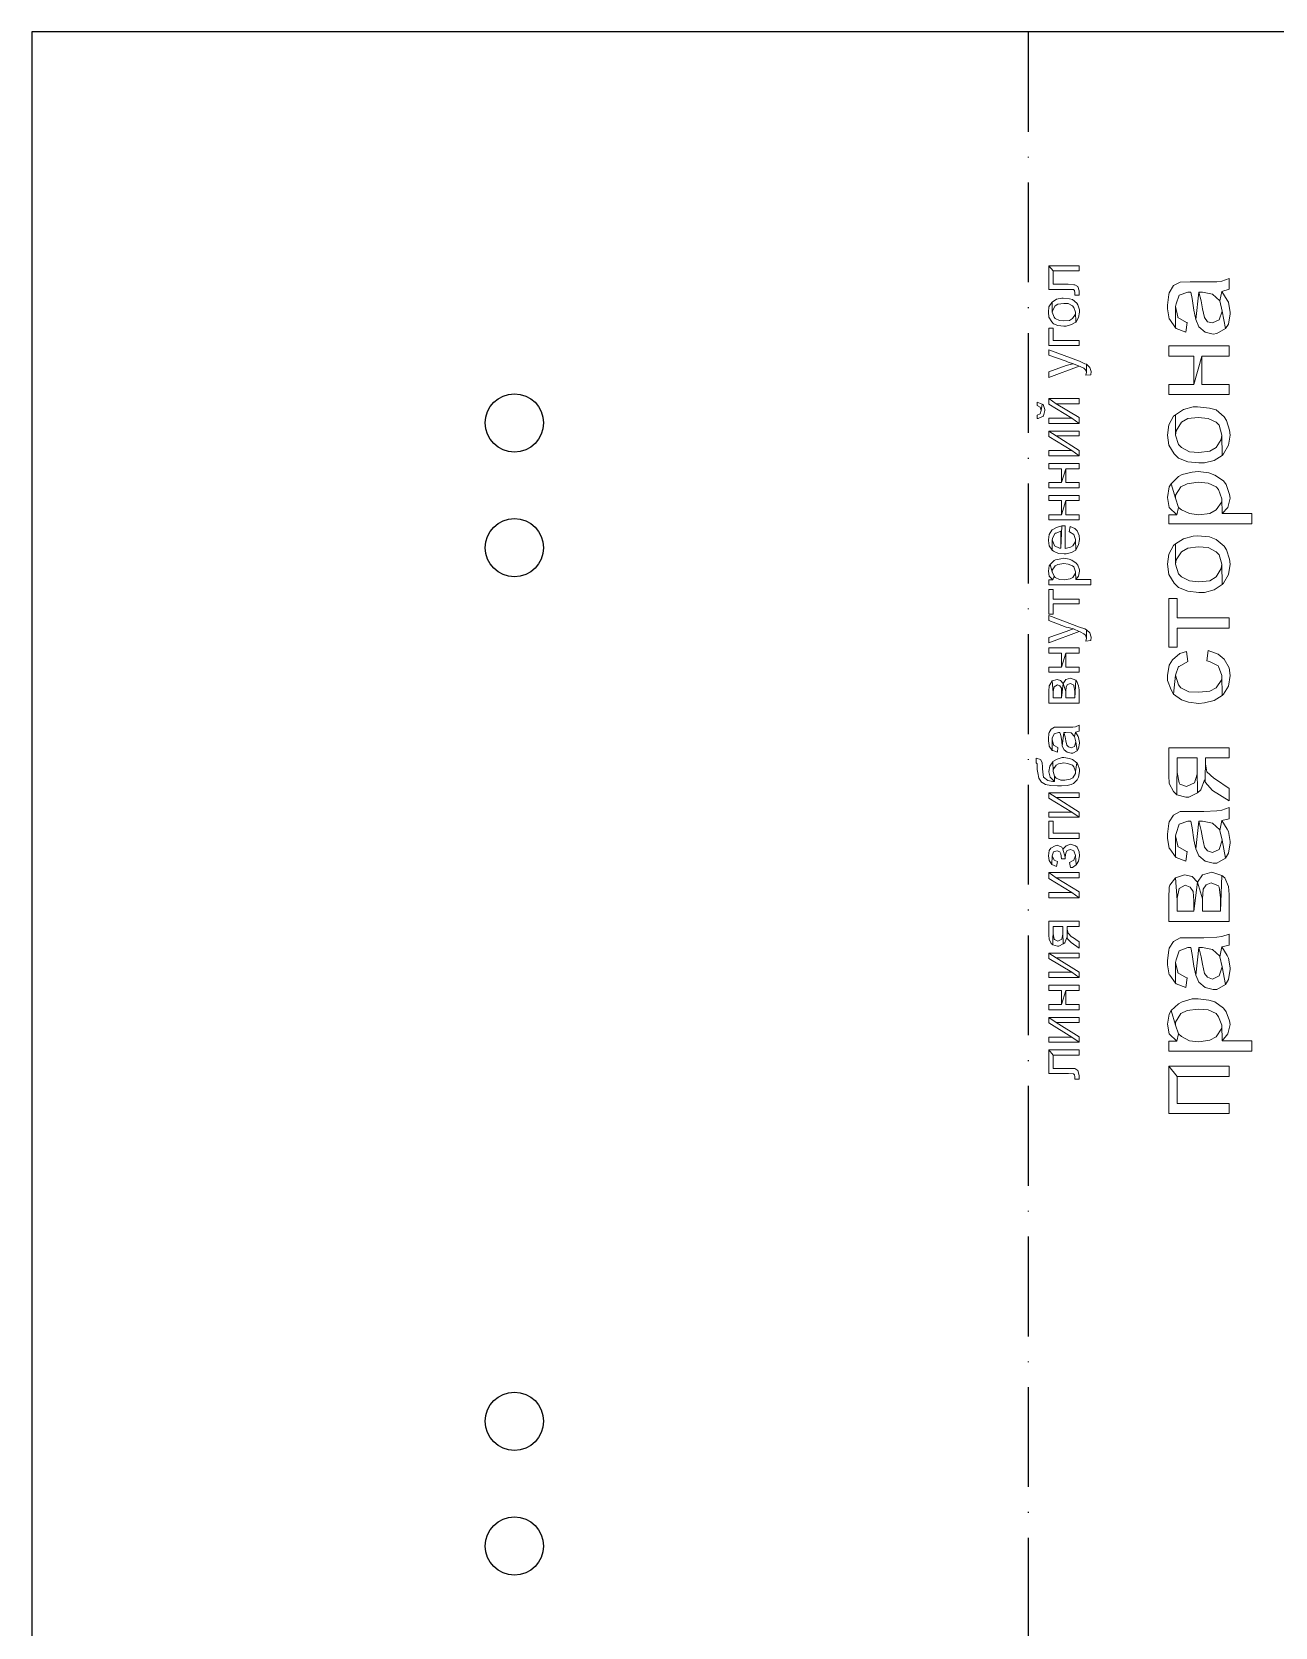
# Model space of a CAD drawing. Header units: millimetres. Extents: x -999 to 572, y 278 to 1201.
# Drawn here: x -317 to -167.6, y 804.3 to 996 of the extents above; entities that cross this region are included whole.
import ezdxf

# ---------------------------------------------------------------- set-up
doc = ezdxf.new("R2010")
doc.units = ezdxf.units.MM
doc.header["$MEASUREMENT"] = 0
doc.linetypes.add('ACAD_ISO10W100', pattern=[18, 12, -3, 0, -3])
doc.layers.add('Drawing', color=30, linetype='Continuous')

msp = doc.modelspace()

# ---------------------------------------------------------------- linework, layer by layer
at = {"color": 0}
msp.add_lwpolyline([(-317, 996), (-317, 670), (-19, 670), (-19, 996)], close=True, dxfattribs=at)
for centre in [(-259, 949), (-259, 934), (-259, 829), (-259, 814)]:
    msp.add_circle(centre, 3.5)
at = {"layer": 'Drawing', "linetype": 'ACAD_ISO10W100'}
msp.add_line((-197.25, 996), (-197.25, 670), dxfattribs=at)
at = {"layer": 'Drawing', "color": 30, "lineweight": 0}
for points in [[(-194.77, 967.87), (-194.77, 965.03), (-192.39, 965.03), (-191.81, 965.03), (-191.7, 964.92), (-191.64, 964.63), (-191.64, 964.34), (-191.12, 964.34), (-191.12, 964.86), (-191.29, 965.38), (-191.64, 965.61), (-191.76, 965.61), (-192.45, 965.67), (-194.24, 965.67), (-194.24, 967.29)], [(-194.77, 967.87), (-194.24, 967.29), (-191.12, 967.29), (-191.12, 967.87)], [(-180.51, 963.16), (-180.51, 962.71), (-180.29, 961.53), (-180.22, 961.45), (-179.55, 960.42), (-179.55, 963.01), (-179.47, 963.31), (-179.1, 964.34), (-178.07, 964.71), (-177.7, 964.71), (-177.55, 963.97), (-177.32, 962.57), (-177.1, 961.45), (-176.73, 964.71), (-176.29, 964.71), (-176.29, 964.71), (-175.1, 964.49), (-174.21, 963.68), (-174.21, 963.68), (-173.99, 964.79), (-173.1, 965.09), (-173.1, 966.35), (-173.99, 966.05), (-174.58, 965.97), (-176.14, 965.97), (-177.77, 965.97), (-178.96, 965.9), (-179.77, 965.53), (-180.29, 964.64), (-180.36, 964.42)], [(-177.1, 961.45), (-176.73, 960.56), (-175.99, 959.9), (-175.03, 959.68), (-174.58, 959.75), (-173.54, 960.34), (-173.92, 962.42), (-174.29, 961.38), (-175.1, 961.01), (-175.69, 961.16), (-176.06, 961.68), (-176.29, 962.71), (-176.44, 963.68), (-176.73, 964.71)], [(-174.21, 963.68), (-173.92, 962.42), (-173.54, 960.34), (-173.17, 960.86), (-172.95, 962.12), (-172.95, 962.27), (-173.17, 963.53), (-173.32, 963.75), (-173.99, 964.79)], [(-194.82, 962.31), (-194.77, 961.73), (-194.42, 961.15), (-194.19, 960.92), (-193.67, 960.69), (-192.97, 960.63), (-192.68, 960.63), (-192.05, 960.81), (-191.52, 961.1), (-191.58, 962.31), (-191.58, 962.08), (-191.93, 961.56), (-192.28, 961.33), (-192.97, 961.27), (-193.49, 961.33), (-194.01, 961.56), (-194.13, 961.73), (-194.36, 962.31), (-194.36, 963.53), (-194.42, 963.47), (-194.77, 962.95)], [(-194.36, 963.53), (-194.36, 962.31), (-194.3, 962.54), (-194.01, 963.06), (-193.67, 963.29), (-192.97, 963.35), (-192.45, 963.35), (-191.93, 963.06), (-191.76, 962.89), (-191.58, 962.31), (-191.52, 961.1), (-191.47, 961.15), (-191.18, 961.67), (-191.06, 962.31), (-191.06, 962.6), (-191.29, 963.18), (-191.41, 963.41), (-191.93, 963.82), (-192.28, 963.93), (-193.03, 963.99), (-193.2, 963.99), (-193.84, 963.87)], [(-179.55, 960.42), (-179.47, 960.34), (-178.29, 959.9), (-178.14, 961.08), (-178.21, 961.08), (-179.25, 961.68), (-179.25, 961.75), (-179.55, 963.01)], [(-194.77, 960.4), (-194.77, 958.32), (-191.12, 958.32), (-191.12, 958.9), (-194.24, 958.9), (-194.24, 960.4)], [(-194.77, 957.8), (-194.77, 957.16), (-192.68, 956.41), (-192.45, 956.29), (-191.81, 956.12), (-191.12, 955.83), (-191, 955.77), (-190.54, 955.6), (-190.37, 955.37), (-190.25, 955.08), (-190.25, 956.06), (-190.42, 956.12), (-191.06, 956.41)], [(-180.36, 958.27), (-180.36, 957.01), (-177.32, 957.01), (-177.32, 953.6), (-176.36, 957.01), (-173.1, 957.01), (-173.1, 958.27)], [(-180.36, 953.6), (-180.36, 952.41), (-173.1, 952.41), (-173.1, 953.6), (-176.36, 953.6), (-176.36, 957.01), (-177.32, 953.6)], [(-194.77, 955.13), (-194.77, 954.44), (-191.12, 955.83), (-191.81, 956.12), (-192.05, 956.06), (-192.68, 955.89)], [(-190.31, 954.73), (-189.73, 954.79), (-189.67, 955.19), (-189.85, 955.65), (-190.25, 956.06), (-190.25, 955.08)], [(-196.15, 951.49), (-196.15, 951.08), (-195.81, 950.91), (-195.69, 950.5), (-195.58, 951.26)], [(-196.15, 949.92), (-196.15, 949.52), (-196.04, 949.52), (-195.46, 949.81), (-195.4, 949.87), (-195.23, 950.5), (-195.23, 950.62), (-195.46, 951.2), (-195.58, 951.26), (-195.69, 950.5), (-195.81, 950.1)], [(-194.77, 951.95), (-194.77, 951.26), (-191.99, 949.58), (-191.12, 948.94), (-191.12, 949.64), (-193.9, 951.31)], [(-194.77, 951.95), (-193.9, 951.31), (-191.12, 951.31), (-191.12, 951.95)], [(-194.77, 949.58), (-194.77, 948.94), (-191.12, 948.94), (-191.99, 949.58)], [(-180.51, 947.52), (-180.51, 947.52), (-180.36, 946.33), (-179.7, 945.3), (-179.18, 944.78), (-178.07, 944.33), (-176.73, 944.19), (-176.06, 944.19), (-174.88, 944.48), (-173.92, 945.08), (-173.99, 947.52), (-174.06, 947), (-174.66, 946.04), (-175.4, 945.59), (-176.73, 945.45), (-177.84, 945.52), (-178.81, 946.04), (-179.18, 946.41), (-179.55, 947.52), (-179.55, 949.97), (-179.77, 949.82), (-180.36, 948.78)], [(-179.55, 949.97), (-179.55, 947.52), (-179.47, 948.04), (-178.81, 949.08), (-178.07, 949.52), (-176.81, 949.67), (-175.62, 949.52), (-174.66, 949.08), (-174.29, 948.71), (-173.99, 947.52), (-173.92, 945.08), (-173.77, 945.3), (-173.17, 946.33), (-172.95, 947.52), (-173.03, 948.11), (-173.4, 949.3), (-173.69, 949.74), (-174.66, 950.56), (-175.47, 950.78), (-176.88, 950.93), (-177.4, 950.93), (-178.58, 950.63)], [(-194.77, 948.02), (-194.77, 947.38), (-191.99, 945.7), (-191.12, 945.06), (-191.12, 945.7), (-193.9, 947.44)], [(-194.77, 948.02), (-193.9, 947.44), (-191.12, 947.44), (-191.12, 948.02)], [(-194.77, 945.7), (-194.77, 945.06), (-191.12, 945.06), (-191.99, 945.7)], [(-194.77, 944.14), (-194.77, 943.5), (-193.26, 943.5), (-193.26, 941.82), (-192.74, 943.5), (-191.12, 943.5), (-191.12, 944.14)], [(-194.77, 941.82), (-194.77, 941.19), (-191.12, 941.19), (-191.12, 941.82), (-192.74, 941.82), (-192.74, 943.5), (-193.26, 941.82)], [(-180.51, 940.04), (-180.51, 940.04), (-180.29, 938.85), (-179.4, 937.96), (-179.18, 938.85), (-179.55, 939.96), (-180.07, 941.67), (-180.29, 941.3)], [(-180.07, 941.67), (-179.55, 939.96), (-179.55, 940.33), (-178.88, 941.3), (-178.14, 941.67), (-176.81, 941.89), (-175.62, 941.74), (-174.66, 941.3), (-174.36, 941), (-173.99, 939.89), (-173.92, 938.11), (-173.25, 938.85), (-172.95, 939.96), (-173.03, 940.41), (-173.47, 941.59), (-173.77, 942.04), (-174.8, 942.7), (-175.55, 943), (-176.81, 943.15), (-177.55, 943.07), (-178.73, 942.78), (-179.18, 942.56)], [(-194.77, 940.26), (-194.77, 939.68), (-193.26, 939.68), (-193.26, 937.94), (-192.74, 939.68), (-191.12, 939.68), (-191.12, 940.26)], [(-194.77, 937.94), (-194.77, 937.37), (-191.12, 937.37), (-191.12, 937.94), (-192.74, 937.94), (-192.74, 939.68), (-193.26, 937.94)], [(-180.36, 937.96), (-180.36, 936.85), (-170.36, 936.85), (-170.36, 938.11), (-173.92, 938.11), (-173.99, 939.89), (-173.99, 939.52), (-174.66, 938.55), (-175.4, 938.11), (-176.73, 937.96), (-177.84, 938.11), (-178.81, 938.55), (-179.18, 938.85), (-179.4, 937.96)], [(-194.82, 934.93), (-194.82, 934.88), (-194.71, 934.24), (-194.36, 933.72), (-194.36, 934.93), (-194.3, 935.22), (-194.01, 935.74), (-193.9, 935.74), (-193.32, 935.98), (-193.32, 933.95), (-193.2, 936.61), (-193.84, 936.44), (-194.36, 936.15), (-194.42, 936.09), (-194.71, 935.57)], [(-194.36, 933.72), (-194.19, 933.6), (-193.61, 933.31), (-192.91, 933.26), (-192.68, 933.26), (-192.05, 933.43), (-191.52, 933.72), (-191.58, 934.99), (-191.58, 934.76), (-191.87, 934.24), (-192.16, 934.07), (-192.8, 933.89), (-192.8, 936.61), (-192.97, 936.61), (-193.2, 936.61), (-193.32, 933.95), (-193.49, 933.95), (-194.07, 934.24), (-194.13, 934.36), (-194.36, 934.93)], [(-192.33, 935.92), (-192.28, 935.92), (-191.76, 935.57), (-191.58, 934.99), (-191.52, 933.72), (-191.47, 933.83), (-191.18, 934.36), (-191.06, 934.99), (-191.12, 935.46), (-191.35, 936.03), (-191.64, 936.32), (-192.22, 936.56)], [(-180.51, 932.03), (-180.51, 932.03), (-180.36, 930.77), (-179.7, 929.73), (-179.18, 929.22), (-178.07, 928.77), (-176.73, 928.62), (-176.06, 928.62), (-174.88, 928.92), (-173.92, 929.59), (-173.99, 932.03), (-174.06, 931.51), (-174.66, 930.48), (-175.4, 930.03), (-176.73, 929.88), (-177.84, 930.03), (-178.81, 930.48), (-179.18, 930.85), (-179.55, 932.03), (-179.55, 934.48), (-179.77, 934.25), (-180.36, 933.22)], [(-179.55, 934.48), (-179.55, 932.03), (-179.47, 932.55), (-178.81, 933.51), (-178.07, 933.96), (-176.81, 934.11), (-175.62, 934.03), (-174.66, 933.51), (-174.29, 933.14), (-173.99, 932.03), (-173.92, 929.59), (-173.77, 929.73), (-173.17, 930.77), (-172.95, 932.03), (-173.03, 932.62), (-173.4, 933.74), (-173.69, 934.18), (-174.66, 935), (-175.47, 935.29), (-176.88, 935.44), (-177.4, 935.37), (-178.58, 935.07)], [(-194.82, 931.17), (-194.71, 930.59), (-194.3, 930.13), (-194.13, 930.59), (-194.36, 931.11), (-194.59, 931.98), (-194.71, 931.81)], [(-194.59, 931.98), (-194.36, 931.11), (-194.36, 931.29), (-194.01, 931.81), (-193.67, 931.98), (-192.97, 932.1), (-192.45, 932.04), (-191.93, 931.81), (-191.76, 931.69), (-191.58, 931.11), (-191.52, 930.19), (-191.18, 930.59), (-191.06, 931.17), (-191.06, 931.35), (-191.29, 931.92), (-191.47, 932.16), (-191.99, 932.5), (-192.33, 932.62), (-192.97, 932.74), (-193.32, 932.68), (-193.96, 932.56), (-194.13, 932.45)], [(-194.77, 930.13), (-194.77, 929.55), (-189.73, 929.55), (-189.73, 930.19), (-191.52, 930.19), (-191.58, 931.11), (-191.58, 930.94), (-191.87, 930.42), (-192.22, 930.25), (-192.91, 930.13), (-193.49, 930.19), (-194.01, 930.42), (-194.13, 930.59), (-194.3, 930.13)], [(-194.77, 928.97), (-194.77, 926.02), (-194.24, 926.02), (-194.24, 927.24), (-191.12, 927.24), (-191.12, 927.82), (-194.24, 927.82), (-194.24, 928.97)], [(-180.36, 927.88), (-180.36, 922.03), (-179.33, 922.03), (-179.33, 924.32), (-173.1, 924.32), (-173.1, 925.58), (-179.33, 925.58), (-179.33, 927.88)], [(-194.77, 925.85), (-194.77, 925.27), (-192.68, 924.46), (-192.45, 924.4), (-191.81, 924.23), (-191.12, 923.94), (-191, 923.88), (-190.54, 923.65), (-190.37, 923.47), (-190.25, 923.13), (-190.25, 924.11), (-190.42, 924.23), (-191.06, 924.46)], [(-194.77, 923.19), (-194.77, 922.55), (-191.12, 923.94), (-191.81, 924.23), (-192.05, 924.17), (-192.68, 923.94)], [(-190.31, 922.78), (-189.73, 922.84), (-189.67, 923.24), (-189.85, 923.76), (-190.25, 924.11), (-190.25, 923.13)], [(-194.77, 921.97), (-194.77, 921.33), (-193.26, 921.33), (-193.26, 919.65), (-192.74, 921.33), (-191.12, 921.33), (-191.12, 921.97)], [(-194.77, 919.65), (-194.77, 919.02), (-191.12, 919.02), (-191.12, 919.65), (-192.74, 919.65), (-192.74, 921.33), (-193.26, 919.65)], [(-180.51, 918.62), (-180.51, 918.02), (-180.07, 916.91), (-179.77, 916.39), (-179.55, 918.69), (-179.18, 919.73), (-179.1, 919.73), (-178.07, 920.32), (-178.21, 921.51), (-179.03, 921.29), (-179.92, 920.54), (-180.29, 919.88)], [(-175.77, 920.4), (-175.47, 920.32), (-174.43, 919.8), (-174.36, 919.73), (-173.99, 918.62), (-173.92, 916.25), (-173.77, 916.39), (-173.17, 917.36), (-172.95, 918.62), (-173.1, 919.58), (-173.69, 920.62), (-174.43, 921.21), (-175.62, 921.66)], [(-179.77, 916.39), (-178.81, 915.73), (-177.99, 915.43), (-176.73, 915.28), (-176.06, 915.36), (-174.88, 915.65), (-173.92, 916.25), (-173.99, 918.62), (-173.99, 918.17), (-174.66, 917.14), (-175.4, 916.76), (-176.73, 916.62), (-177.92, 916.69), (-178.88, 917.14), (-179.18, 917.51), (-179.55, 918.69)], [(-194.77, 916.76), (-194.77, 915.31), (-191.12, 915.31), (-191.12, 916.93), (-191.18, 917.4), (-191.41, 917.92), (-191.52, 918.09), (-191.64, 915.95), (-192.74, 915.95), (-192.74, 916.7), (-193.03, 917.69), (-193.26, 915.95), (-194.24, 915.95), (-194.24, 916.59), (-194.36, 917.98), (-194.65, 917.51), (-194.71, 917.4)], [(-194.36, 917.98), (-194.24, 916.59), (-194.24, 916.7), (-194.13, 917.28), (-193.72, 917.51), (-193.43, 917.4), (-193.26, 917.11), (-193.26, 916.59), (-193.26, 915.95), (-193.03, 917.69), (-193.38, 918.03), (-193.78, 918.15)], [(-193.03, 917.69), (-192.74, 916.7), (-192.68, 917.28), (-192.51, 917.57), (-192.16, 917.69), (-191.76, 917.46), (-191.76, 917.4), (-191.64, 916.76), (-191.64, 915.95), (-191.52, 918.09), (-192.16, 918.32), (-192.74, 918.15)], [(-194.82, 911.03), (-194.82, 910.8), (-194.71, 910.22), (-194.71, 910.16), (-194.36, 909.64), (-194.36, 910.92), (-194.36, 911.09), (-194.13, 911.61), (-193.61, 911.78), (-193.43, 911.78), (-193.32, 911.44), (-193.2, 910.74), (-193.15, 910.16), (-192.97, 911.78), (-192.74, 911.78), (-192.1, 911.73), (-191.7, 911.32), (-191.7, 911.32), (-191.58, 911.84), (-191.12, 911.96), (-191.12, 912.65), (-191.58, 912.48), (-191.87, 912.42), (-192.68, 912.42), (-193.49, 912.42), (-194.07, 912.42), (-194.48, 912.19), (-194.71, 911.78), (-194.77, 911.67)], [(-194.36, 909.64), (-194.3, 909.64), (-193.72, 909.41), (-193.67, 909.99), (-194.19, 910.28), (-194.19, 910.34), (-194.36, 910.92)], [(-193.15, 910.16), (-192.91, 909.7), (-192.57, 909.41), (-192.1, 909.29), (-191.87, 909.29), (-191.35, 909.58), (-191.52, 910.68), (-191.7, 910.1), (-192.1, 909.93), (-192.39, 910.05), (-192.62, 910.28), (-192.74, 910.8), (-192.8, 911.26), (-192.97, 911.78)], [(-191.7, 911.32), (-191.52, 910.68), (-191.35, 909.58), (-191.18, 909.87), (-191.06, 910.51), (-191.06, 910.57), (-191.18, 911.2), (-191.24, 911.32), (-191.58, 911.84)], [(-180.36, 909.95), (-180.36, 906.61), (-180.29, 905.65), (-179.77, 904.68), (-179.4, 904.31), (-179.33, 908.76), (-176.95, 908.76), (-176.95, 907.35), (-176.88, 904.54), (-176.51, 904.91), (-176.06, 906.09), (-175.99, 905.8), (-175.92, 908.76), (-173.1, 908.76), (-173.1, 909.95)], [(-196.27, 908.14), (-196.15, 908.02), (-196.15, 908.02), (-196.15, 907.33), (-196.1, 906.92), (-195.98, 906.28), (-195.63, 905.82), (-195.58, 905.76), (-195.17, 905.53), (-194.53, 905.42), (-193.72, 905.36), (-193.26, 905.36), (-192.57, 905.42), (-192.1, 905.53), (-191.81, 905.65), (-191.35, 906.11), (-191.18, 906.4), (-191.06, 907.1), (-191.06, 907.38), (-191.29, 907.96), (-191.41, 908.14), (-191.58, 907.1), (-191.58, 906.86), (-191.87, 906.34), (-192.22, 906.17), (-192.86, 906.05), (-193.32, 906.05), (-193.9, 906.28), (-194.07, 906.52), (-194.07, 905.88), (-194.3, 905.88), (-194.88, 906), (-195.4, 906.4), (-195.46, 906.69), (-195.52, 907.44), (-195.52, 907.62), (-195.58, 908.19), (-195.75, 908.54), (-196.27, 908.72)], [(-194.77, 907.1), (-194.77, 907.04), (-194.59, 906.4), (-194.53, 906.34), (-194.07, 905.88), (-194.07, 906.52), (-194.24, 907.1), (-194.3, 908.31), (-194.3, 908.25), (-194.65, 907.73)], [(-194.3, 908.31), (-194.24, 907.1), (-194.24, 907.33), (-193.9, 907.85), (-193.61, 908.02), (-192.97, 908.14), (-192.51, 908.08), (-191.93, 907.85), (-191.76, 907.67), (-191.58, 907.1), (-191.41, 908.14), (-191.93, 908.54), (-192.28, 908.66), (-192.97, 908.77), (-193.15, 908.77), (-193.78, 908.6)], [(-179.4, 904.31), (-178.29, 904.02), (-177.92, 904.02), (-176.88, 904.54), (-176.95, 907.35), (-176.95, 906.76), (-177.25, 905.72), (-178.21, 905.28), (-179.03, 905.57), (-179.1, 905.72), (-179.33, 906.98), (-179.33, 908.76)], [(-175.99, 905.8), (-175.1, 904.83), (-173.1, 903.57), (-173.1, 905.05), (-174.73, 906.17), (-174.95, 906.31), (-175.77, 907.06), (-175.92, 908.02), (-175.92, 908.76)], [(-194.77, 904.55), (-194.77, 903.91), (-191.99, 902.23), (-191.12, 901.6), (-191.12, 902.23), (-193.9, 903.97)], [(-194.77, 904.55), (-193.9, 903.97), (-191.12, 903.97), (-191.12, 904.55)], [(-194.77, 902.23), (-194.77, 901.6), (-191.12, 901.6), (-191.99, 902.23)], [(-180.51, 899.57), (-180.51, 899.05), (-180.29, 897.87), (-180.22, 897.79), (-179.55, 896.83), (-179.55, 899.35), (-179.47, 899.64), (-179.1, 900.76), (-178.07, 901.13), (-177.7, 901.13), (-177.55, 900.31), (-177.32, 898.9), (-177.1, 897.79), (-176.73, 901.13), (-176.29, 901.13), (-176.29, 901.13), (-175.1, 900.9), (-174.21, 900.09), (-174.21, 900.02), (-173.99, 901.2), (-173.1, 901.42), (-173.1, 902.76), (-173.99, 902.46), (-174.58, 902.39), (-176.14, 902.31), (-177.77, 902.31), (-178.96, 902.31), (-179.77, 901.87), (-180.29, 901.05), (-180.36, 900.83)], [(-174.21, 900.02), (-173.92, 898.83), (-173.54, 896.68), (-173.17, 897.27), (-172.95, 898.53), (-172.95, 898.68), (-173.17, 899.87), (-173.32, 900.16), (-173.99, 901.2)], [(-194.77, 901.13), (-194.77, 899.05), (-191.12, 899.05), (-191.12, 899.69), (-194.24, 899.69), (-194.24, 901.13)], [(-179.55, 896.83), (-179.47, 896.75), (-178.29, 896.31), (-178.14, 897.5), (-178.21, 897.5), (-179.25, 898.09), (-179.25, 898.16), (-179.55, 899.35)], [(-177.1, 897.79), (-176.73, 896.98), (-175.99, 896.31), (-175.03, 896.09), (-174.58, 896.09), (-173.54, 896.68), (-173.92, 898.83), (-174.29, 897.72), (-175.1, 897.35), (-175.69, 897.57), (-176.06, 898.01), (-176.29, 899.13), (-176.44, 900.02), (-176.73, 901.13)], [(-194.82, 896.97), (-194.71, 896.39), (-194.42, 895.92), (-194.36, 896.97), (-194.19, 897.43), (-193.78, 897.55), (-193.43, 897.43), (-193.32, 897.2), (-193.26, 896.62), (-192.8, 896.62), (-192.8, 896.79), (-193.09, 897.78), (-193.2, 898.01), (-193.78, 898.24), (-194.01, 898.18), (-194.53, 897.89), (-194.71, 897.6)], [(-193.09, 897.78), (-192.8, 896.79), (-192.74, 897.31), (-192.57, 897.6), (-192.16, 897.72), (-191.76, 897.55), (-191.58, 897.02), (-191.47, 895.87), (-191.18, 896.33), (-191.06, 896.97), (-191.12, 897.43), (-191.35, 898.01), (-191.58, 898.18), (-192.16, 898.36), (-192.68, 898.18)], [(-194.42, 895.92), (-193.84, 895.69), (-193.72, 896.27), (-194.13, 896.45), (-194.36, 896.97)], [(-192.28, 896.16), (-192.16, 895.58), (-191.93, 895.58), (-191.47, 895.87), (-191.58, 897.02), (-191.76, 896.45)], [(-194.77, 894.94), (-194.77, 894.25), (-191.99, 892.57), (-191.12, 891.93), (-191.12, 892.63), (-193.9, 894.3)], [(-194.77, 894.94), (-193.9, 894.3), (-191.12, 894.3), (-191.12, 894.94)], [(-180.36, 891.86), (-180.36, 889.05), (-173.1, 889.05), (-173.1, 892.31), (-173.17, 893.27), (-173.62, 894.31), (-173.99, 894.61), (-174.14, 890.31), (-176.29, 890.31), (-176.29, 891.79), (-176.88, 893.79), (-177.32, 890.31), (-179.33, 890.31), (-179.33, 891.64), (-179.55, 894.31), (-180.22, 893.42), (-180.29, 893.2)], [(-179.55, 894.31), (-179.33, 891.64), (-179.33, 891.86), (-179.1, 893.05), (-178.36, 893.42), (-177.77, 893.2), (-177.4, 892.68), (-177.32, 891.57), (-177.32, 890.31), (-176.88, 893.79), (-177.55, 894.46), (-178.44, 894.68)], [(-176.88, 893.79), (-176.29, 891.79), (-176.21, 892.97), (-175.84, 893.49), (-175.25, 893.72), (-174.36, 893.35), (-174.29, 893.2), (-174.14, 891.94), (-174.14, 890.31), (-173.99, 894.61), (-175.18, 894.98), (-176.29, 894.68)], [(-194.77, 892.57), (-194.77, 891.93), (-191.12, 891.93), (-191.99, 892.57)], [(-194.77, 889.1), (-194.77, 887.42), (-194.71, 886.95), (-194.48, 886.43), (-194.3, 886.26), (-194.24, 888.46), (-193.09, 888.46), (-193.09, 887.76), (-193.03, 886.37), (-192.86, 886.49), (-192.62, 887.13), (-192.57, 887.01), (-192.57, 888.46), (-191.12, 888.46), (-191.12, 889.1)], [(-194.3, 886.26), (-193.72, 886.09), (-193.55, 886.09), (-193.03, 886.37), (-193.09, 887.76), (-193.09, 887.53), (-193.2, 886.95), (-193.67, 886.72), (-194.07, 886.9), (-194.13, 886.95), (-194.24, 887.59), (-194.24, 888.46)], [(-192.57, 887.01), (-192.1, 886.55), (-191.12, 885.85), (-191.12, 886.61), (-191.93, 887.19), (-192.05, 887.24), (-192.45, 887.65), (-192.57, 888.11), (-192.57, 888.46)], [(-180.51, 884.38), (-180.51, 883.86), (-180.29, 882.67), (-180.22, 882.6), (-179.55, 881.64), (-179.55, 884.16), (-179.47, 884.45), (-179.1, 885.56), (-178.07, 885.93), (-177.7, 885.93), (-177.55, 885.12), (-177.32, 883.71), (-177.1, 882.6), (-176.73, 885.93), (-176.29, 885.93), (-176.29, 885.93), (-175.1, 885.71), (-174.21, 884.9), (-174.21, 884.82), (-173.99, 886.01), (-173.1, 886.23), (-173.1, 887.56), (-173.99, 887.27), (-174.58, 887.19), (-176.14, 887.12), (-177.77, 887.12), (-178.96, 887.12), (-179.77, 886.68), (-180.29, 885.86), (-180.36, 885.64)], [(-177.1, 882.6), (-176.73, 881.78), (-175.99, 881.12), (-175.03, 880.89), (-174.58, 880.89), (-173.54, 881.49), (-173.92, 883.64), (-174.29, 882.52), (-175.1, 882.15), (-175.69, 882.38), (-176.06, 882.82), (-176.29, 883.93), (-176.44, 884.82), (-176.73, 885.93)], [(-174.21, 884.82), (-173.92, 883.64), (-173.54, 881.49), (-173.17, 882.08), (-172.95, 883.34), (-172.95, 883.49), (-173.17, 884.67), (-173.32, 884.97), (-173.99, 886.01)], [(-194.77, 885.28), (-194.77, 884.64), (-191.99, 882.96), (-191.12, 882.32), (-191.12, 882.96), (-193.9, 884.7)], [(-194.77, 885.28), (-193.9, 884.7), (-191.12, 884.7), (-191.12, 885.28)], [(-179.55, 881.64), (-179.47, 881.56), (-178.29, 881.12), (-178.14, 882.3), (-178.21, 882.3), (-179.25, 882.9), (-179.25, 882.97), (-179.55, 884.16)], [(-194.77, 882.96), (-194.77, 882.32), (-191.12, 882.32), (-191.99, 882.96)], [(-194.77, 881.4), (-194.77, 880.76), (-193.26, 880.76), (-193.26, 879.08), (-192.74, 880.76), (-191.12, 880.76), (-191.12, 881.4)], [(-194.77, 879.08), (-194.77, 878.45), (-191.12, 878.45), (-191.12, 879.08), (-192.74, 879.08), (-192.74, 880.76), (-193.26, 879.08)], [(-180.51, 876.74), (-180.51, 876.74), (-180.29, 875.56), (-179.4, 874.67), (-179.18, 875.56), (-179.55, 876.6), (-180.07, 878.37), (-180.29, 877.93)], [(-180.07, 878.37), (-179.55, 876.6), (-179.55, 876.97), (-178.88, 878), (-178.14, 878.37), (-176.81, 878.52), (-175.62, 878.45), (-174.66, 878), (-174.36, 877.63), (-173.99, 876.6), (-173.92, 874.74), (-173.25, 875.56), (-172.95, 876.67), (-173.03, 877.11), (-173.47, 878.23), (-173.77, 878.67), (-174.8, 879.41), (-175.55, 879.63), (-176.81, 879.78), (-177.55, 879.78), (-178.73, 879.41), (-179.18, 879.19)], [(-194.77, 877.52), (-194.77, 876.88), (-191.99, 875.15), (-191.12, 874.57), (-191.12, 875.2), (-193.9, 876.94)], [(-194.77, 877.52), (-193.9, 876.94), (-191.12, 876.94), (-191.12, 877.52)], [(-180.36, 874.67), (-180.36, 873.48), (-170.36, 873.48), (-170.36, 874.74), (-173.92, 874.74), (-173.99, 876.6), (-173.99, 876.23), (-174.66, 875.19), (-175.4, 874.82), (-176.73, 874.6), (-177.84, 874.74), (-178.81, 875.26), (-179.18, 875.56), (-179.4, 874.67)], [(-194.77, 875.15), (-194.77, 874.57), (-191.12, 874.57), (-191.99, 875.15)], [(-194.77, 873.64), (-194.77, 870.81), (-192.39, 870.81), (-191.81, 870.75), (-191.7, 870.63), (-191.64, 870.4), (-191.64, 870.11), (-191.12, 870.11), (-191.12, 870.57), (-191.29, 871.15), (-191.64, 871.38), (-191.76, 871.38), (-192.45, 871.38), (-194.24, 871.38), (-194.24, 873.01)], [(-194.77, 873.64), (-194.24, 873.01), (-191.12, 873.01), (-191.12, 873.64)], [(-180.36, 871.7), (-180.36, 866), (-173.1, 866), (-173.1, 867.18), (-179.33, 867.18), (-179.33, 870.44)], [(-180.36, 871.7), (-179.33, 870.44), (-173.1, 870.44), (-173.1, 871.7)]]:
    msp.add_lwpolyline(points, close=True, dxfattribs=at)

doc.saveas('drawing.dxf')
